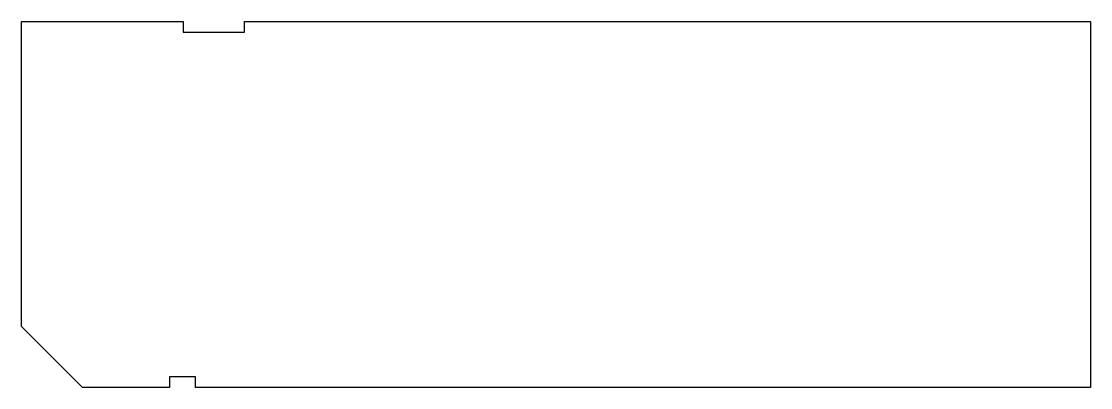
# Model space of a CAD drawing. Header units: millimetres. Extents: x 0 to 70, y 0 to 24.
import ezdxf

# ---------------------------------------------------------------- set-up
doc = ezdxf.new("R2010")
doc.units = ezdxf.units.MM
doc.layers.add('Sketch', color=7, linetype='CONTINUOUS')

msp = doc.modelspace()

# ---------------------------------------------------------------- linework, layer by layer
at = {"layer": 'Sketch'}
for p, q in [((0, 4), (0, 24)), ((0, 24), (10.6, 24)), ((10.6, 24), (10.6, 23.3)), ((14.6, 23.3), (14.6, 24)), ((14.6, 24), (70, 24)), ((70, 24), (70, 0)), ((10.6, 23.3), (14.6, 23.3)), ((4, 0), (0, 4)), ((11.4, 0.7), (9.7, 0.7)), ((9.7, 0.7), (9.7, 0)), ((11.4, 0), (11.4, 0.7)), ((9.7, 0), (4, 0)), ((70, 0), (11.4, 0))]:
    msp.add_line(p, q, dxfattribs=at)

doc.saveas('drawing.dxf')
